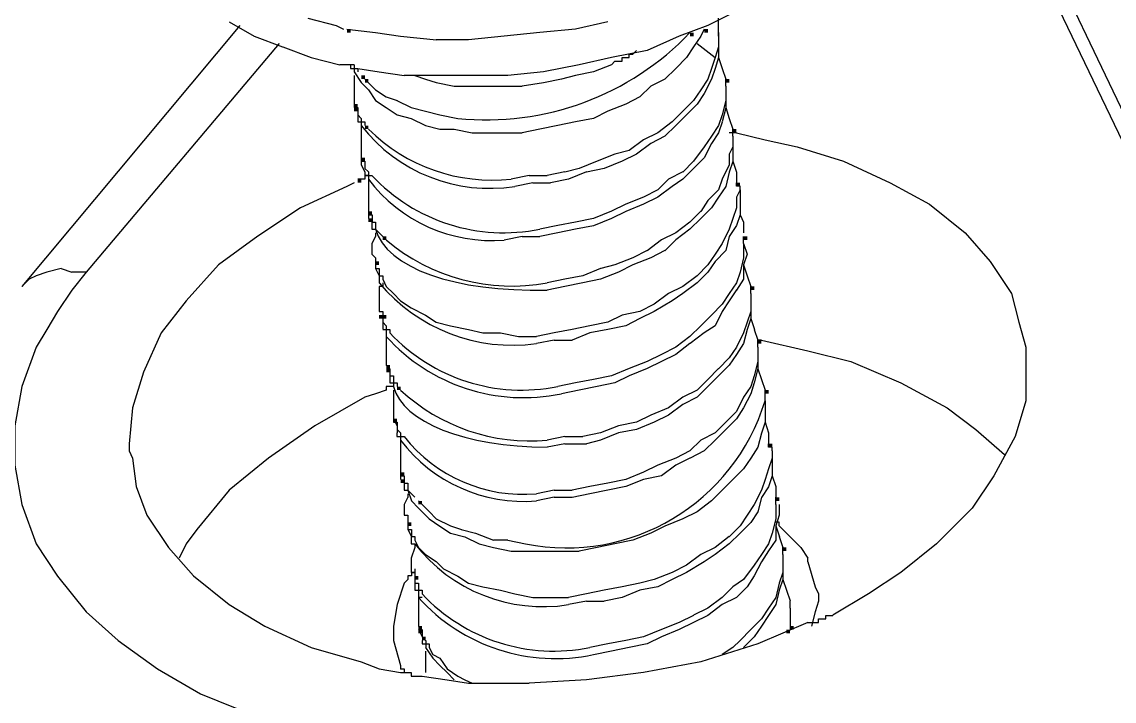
# Model space of a CAD drawing. Header units: millimetres. Extents: x 4 to 529, y -167 to 297.
# Drawn here: x 93.22 to 101.85, y -130.27 to -124.91 of the extents above; entities that cross this region are included whole.
import ezdxf

# ---------------------------------------------------------------- set-up
doc = ezdxf.new("R2010")
doc.units = ezdxf.units.MM
doc.layers.add('PDF_图层 1', color=7, linetype='Continuous', true_color=0x231f20)

msp = doc.modelspace()

# ---------------------------------------------------------------- linework, layer by layer
at = {"layer": 'PDF_图层 1', "color": 7, "lineweight": -3, "true_color": 0xffffff}
for points in [[(98.7254, -118.9548), (105.8947, -133.9145)], [(99.2615, -120.3381), (105.4147, -133.1243)], [(100.0522, -123.1321), (100.0522, -123.1886), (100.0522, -123.245), (100.0522, -123.4426), (99.9957, -123.6124), (99.9392, -123.7813), (99.8546, -123.9507), (99.7417, -124.1205), (99.6005, -124.2612), (99.4589, -124.4305), (99.2901, -124.5721), (99.0925, -124.6845), (98.8662, -124.8261), (98.6409, -124.9386), (98.4151, -125.0237), (98.1606, -125.1362), (97.8788, -125.1926)], [(94.9431, -124.9385), (93.2213, -126.999)], [(94.8586, -124.9105), (95.0561, -125.0234)], [(95.4792, -124.882), (95.705, -124.9385)], [(95.7052, -124.9385), (95.7617, -124.9672)], [(97.8502, -124.9105), (97.5962, -124.9669), (97.3139, -124.9952), (97.0321, -125.0234), (96.7494, -125.0516), (96.4954, -125.0516)], [(98.7254, -125.0235), (98.7254, -124.9948), (98.7254, -124.9384), (98.7254, -124.8819)], [(95.0561, -125.0235), (95.2814, -125.1082)], [(95.7898, -124.967), (96.0156, -124.9952)], [(96.0158, -124.995), (96.2134, -125.0237)], [(96.2134, -125.0235), (96.4956, -125.0518)], [(98.5843, -125.0235), (98.5279, -125.1082)], [(98.6124, -124.967), (98.5841, -125.0234)], [(98.7254, -125.0235), (98.7254, -125.1082), (98.6971, -125.1924)], [(98.7254, -124.995), (98.7254, -125.0802)], [(95.2537, -125.08), (93.7295, -126.8865)], [(95.2817, -125.108), (95.5075, -125.1927)], [(98.5278, -125.108), (98.4714, -125.1927)], [(98.5559, -125.08), (98.6975, -125.1925)], [(98.7254, -125.08), (98.7254, -125.1925)], [(95.5077, -125.1926), (95.733, -125.249)], [(97.8787, -125.1926), (97.6246, -125.249), (97.3419, -125.3055), (97.0601, -125.3337), (96.8061, -125.3337), (96.5238, -125.3337), (96.2416, -125.3337)], [(97.8787, -125.2491), (97.9069, -125.2208), (97.9634, -125.2208), (97.9634, -125.1926), (98.0198, -125.1926), (98.0198, -125.1644), (98.0476, -125.1644), (98.0763, -125.1362)], [(98.4713, -125.1926), (98.3866, -125.2777)], [(98.6974, -125.1926), (98.6687, -125.2777)], [(98.7254, -125.1926), (98.6971, -125.2777)], [(98.7254, -125.1926), (98.7254, -125.1926)], [(98.7254, -125.1926), (98.7536, -125.2777)], [(95.8463, -125.2491), (95.7898, -125.2491), (95.7334, -125.2491)], [(95.8183, -125.2491), (95.8183, -125.2778), (95.8465, -125.2778), (95.8465, -125.3055)], [(95.8463, -125.2491), (95.8463, -125.2778), (95.875, -125.2778)], [(95.8748, -125.2776), (95.8748, -125.3058)], [(95.8748, -125.2776), (96.0437, -125.3058)], [(97.8787, -125.2495), (97.7375, -125.306)], [(98.3868, -125.2776), (98.3016, -125.3622)], [(98.6689, -125.2776), (98.6406, -125.3622)], [(98.6974, -125.2776), (98.6687, -125.3622)], [(98.7534, -125.2776), (98.7821, -125.3622)], [(95.8463, -125.3056), (95.9027, -125.3903), (95.9592, -125.4467), (96.0156, -125.5314), (96.1003, -125.5879), (96.185, -125.6443), (96.2979, -125.6725), (96.4108, -125.729), (96.5237, -125.7572), (96.6366, -125.7572), (96.7777, -125.7859), (96.9189, -125.7859), (97.0322, -125.7859), (97.1729, -125.7859)], [(95.8463, -125.3336), (95.8463, -125.3623)], [(95.8463, -125.3621), (95.8463, -125.4186), (95.8463, -125.5032)], [(95.9308, -125.3621), (96.016, -125.4468)], [(96.0438, -125.3056), (96.2414, -125.3338)], [(96.3264, -125.3345), (96.411, -125.3628), (96.4952, -125.3905), (96.6364, -125.4192), (96.7493, -125.4192), (96.8904, -125.4192), (97.032, -125.4192), (97.1731, -125.4192)], [(97.4836, -125.3626), (97.342, -125.3908)], [(97.5961, -125.3345), (97.4837, -125.3628)], [(97.7376, -125.306), (97.596, -125.3347)], [(98.3018, -125.3621), (98.1893, -125.4186)], [(98.6409, -125.3621), (98.5844, -125.4468)], [(98.6689, -125.3621), (98.6124, -125.475)], [(98.7819, -125.4186), (98.7819, -125.3621)], [(96.0158, -125.4466), (96.1005, -125.5031)], [(97.3421, -125.3906), (97.1732, -125.4193)], [(98.1893, -125.4186), (98.1041, -125.5033)], [(98.5843, -125.4466), (98.5279, -125.5318)], [(98.7819, -125.4186), (98.7819, -125.475)], [(98.7819, -125.4191), (98.7819, -125.5037)], [(95.8463, -125.5031), (95.8463, -125.5596)], [(96.1004, -125.5031), (96.185, -125.5318)], [(96.1848, -125.5316), (96.2978, -125.5876)], [(98.1042, -125.5031), (97.9918, -125.5596)], [(98.5278, -125.5316), (98.4431, -125.6163)], [(98.6124, -125.4751), (98.5559, -125.5598)], [(98.7819, -125.5316), (98.7532, -125.644)], [(98.7819, -125.4751), (98.7819, -125.5315)], [(98.7819, -125.5036), (98.7819, -125.5883)], [(95.8463, -125.5596), (95.8463, -125.5879), (95.875, -125.5879), (95.875, -125.6443), (95.9027, -125.6725)], [(95.8748, -125.6161), (95.8748, -125.6726)], [(96.2979, -125.5877), (96.4108, -125.6164)], [(96.4109, -125.6161), (96.5238, -125.6444)], [(97.8502, -125.6161), (97.7378, -125.6726)], [(97.9917, -125.5596), (97.8501, -125.6161)], [(98.4433, -125.6161), (98.3581, -125.7008)], [(98.5559, -125.5596), (98.4712, -125.6443)], [(98.7819, -125.5881), (98.7532, -125.701)], [(98.7819, -125.5877), (98.8101, -125.6728)], [(95.8748, -125.6726), (95.8748, -125.7009), (95.903, -125.7009), (95.903, -125.7291)], [(95.9028, -125.6726), (95.9028, -125.7009), (95.931, -125.7009), (95.931, -125.7291)], [(96.5239, -125.6442), (96.6651, -125.6729)], [(97.5961, -125.7007), (97.455, -125.7294)], [(97.7376, -125.6726), (97.596, -125.7009)], [(98.3583, -125.7007), (98.2454, -125.7858)], [(98.4713, -125.6442), (98.3866, -125.7293)], [(98.7534, -125.6442), (98.7252, -125.7293)], [(98.7534, -125.7011), (98.7252, -125.7863)], [(98.8099, -125.6726), (98.8386, -125.7573)], [(95.9028, -125.7292), (95.9028, -125.7574)], [(95.9028, -125.7572), (95.9028, -125.8418), (95.9028, -125.9265)], [(97.3141, -125.7572), (97.1729, -125.7859)], [(97.4551, -125.7292), (97.314, -125.7574)], [(98.2453, -125.7857), (98.1328, -125.8417)], [(98.3868, -125.7292), (98.3016, -125.8139)], [(98.7254, -125.7292), (98.6689, -125.8139)], [(98.7254, -125.7861), (98.6689, -125.8708)], [(98.8384, -125.7857), (98.8097, -125.7857)], [(98.8664, -125.7857), (98.8382, -125.7857)], [(98.8384, -125.8137), (98.8384, -125.7572)], [(98.8664, -125.7857), (99.0922, -125.8417)], [(98.1328, -125.8417), (98.0199, -125.9268)], [(98.1893, -125.8702), (98.0763, -125.9549)], [(98.3018, -125.8137), (98.1893, -125.8701)], [(98.6689, -125.8137), (98.6124, -125.8983)], [(98.6689, -125.8706), (98.6124, -125.9835)], [(98.8384, -125.8137), (98.8384, -125.8983)], [(98.8384, -125.8141), (98.8384, -125.927)], [(99.0924, -125.8417), (99.3465, -125.8982)], [(95.9028, -125.9267), (95.9028, -125.9832)], [(97.9067, -125.9547), (97.7656, -126.0111)], [(98.0197, -125.9267), (97.9068, -125.9549)], [(98.0763, -125.9547), (97.9634, -126.0111)], [(98.6124, -125.8982), (98.5277, -126.0111)], [(98.8384, -125.8982), (98.8097, -125.9547)], [(98.8099, -125.9547), (98.8099, -126.0394)], [(98.8384, -125.9271), (98.8384, -126.0118)], [(99.3465, -125.8982), (99.713, -126.0111)], [(95.9028, -125.9832), (95.9028, -126.0114), (95.931, -126.0114), (95.931, -126.0679), (95.9592, -126.0956)], [(95.9028, -125.9832), (95.9028, -126.0392), (95.931, -126.0956)], [(97.7657, -126.0112), (97.6245, -126.0677)], [(97.9632, -126.0112), (97.8221, -126.0677)], [(98.5278, -126.0112), (98.4431, -126.0959)], [(98.6124, -125.9837), (98.5277, -126.0684)], [(98.8099, -126.0392), (98.7534, -126.1521)], [(98.8384, -126.0117), (98.8097, -126.0963)], [(98.8384, -126.0112), (98.8666, -126.0959)], [(99.7131, -126.0112), (100.08, -126.1806)], [(95.9593, -126.1242), (95.9306, -126.1242), (95.9306, -126.1525), (95.8746, -126.1525)], [(95.9308, -126.0957), (95.9308, -126.1244), (95.9595, -126.1244), (95.9595, -126.1522)], [(95.9593, -126.0957), (95.9593, -126.1244), (95.9875, -126.1244)], [(95.9593, -126.1523), (95.9593, -126.181)], [(97.2296, -126.1242), (97.088, -126.1525)], [(97.2296, -126.1242), (97.3707, -126.1242)], [(97.5116, -126.0957), (97.3705, -126.1244)], [(97.5396, -126.1523), (97.3985, -126.181)], [(97.6246, -126.0677), (97.5117, -126.096)], [(97.6811, -126.0957), (97.5395, -126.1522)], [(97.8222, -126.0677), (97.681, -126.096)], [(98.3303, -126.1523), (98.2451, -126.2374)], [(98.4433, -126.0957), (98.3304, -126.1522)], [(98.4433, -126.1527), (98.3581, -126.2092)], [(98.5278, -126.0682), (98.4431, -126.1529)], [(98.7534, -126.1523), (98.7252, -126.2374)], [(98.8099, -126.0962), (98.7817, -126.2091)], [(98.8664, -126.0957), (98.8664, -126.1809)], [(95.8463, -126.1807), (95.7898, -126.209), (95.4229, -126.3783), (95.0842, -126.6037), (94.7737, -126.8299), (94.5197, -127.1117), (94.3221, -127.3662), (94.181, -127.6767), (94.0963, -127.9585), (94.0681, -128.2412), (94.0681, -128.2977), (94.0963, -128.3541)], [(95.9593, -126.1807), (95.9593, -126.2654), (95.9593, -126.3219)], [(97.2576, -126.1807), (97.1164, -126.209)], [(97.2576, -126.1807), (97.3987, -126.1807)], [(98.2453, -126.2372), (98.1328, -126.2932)], [(98.3583, -126.2092), (98.2454, -126.2939)], [(98.7254, -126.2372), (98.6407, -126.3219)], [(98.7819, -126.2092), (98.7254, -126.2939)], [(98.8949, -126.2372), (98.8949, -126.2085), (98.8662, -126.2085), (98.8662, -126.1808)], [(98.8949, -126.2372), (98.8662, -126.2932)], [(98.8949, -126.2372), (98.8949, -126.3219)], [(100.0801, -126.1807), (100.3906, -126.3496)], [(95.9593, -126.3218), (95.9593, -126.3782)], [(98.1328, -126.2933), (97.9916, -126.3498)], [(98.2453, -126.2937), (98.1328, -126.3502)], [(98.6409, -126.3218), (98.5844, -126.4065)], [(98.7254, -126.2937), (98.6689, -126.3789)], [(98.8664, -126.2933), (98.8664, -126.3785)], [(98.8949, -126.3218), (98.8949, -126.4347)], [(95.9593, -126.3783), (95.9593, -126.4347), (95.9875, -126.4347), (95.9875, -126.4912)], [(95.9593, -126.4063), (95.9593, -126.4628)], [(97.8787, -126.4063), (97.7375, -126.4628)], [(97.9917, -126.3498), (97.8788, -126.4063)], [(97.9917, -126.4068), (97.8788, -126.4632)], [(98.1328, -126.3503), (97.9916, -126.4067)], [(98.5843, -126.4063), (98.4992, -126.4915)], [(98.6689, -126.3787), (98.5842, -126.4634)], [(98.8664, -126.3783), (98.8382, -126.4629)], [(100.3907, -126.3498), (100.673, -126.5756)], [(95.9873, -126.4913), (96.016, -126.4913), (96.016, -126.5473)], [(95.9873, -126.4913), (95.9873, -126.5473), (96.016, -126.5473)], [(97.5961, -126.4913), (97.455, -126.5195)], [(97.7376, -126.4628), (97.596, -126.4915)], [(97.8787, -126.4633), (97.7375, -126.5197)], [(98.4994, -126.4913), (98.3869, -126.576)], [(98.5843, -126.4633), (98.4992, -126.548)], [(98.8384, -126.4628), (98.8097, -126.5475)], [(98.8949, -126.4348), (98.8662, -126.5195)], [(98.8949, -126.4348), (98.9231, -126.4913)], [(98.9229, -126.4913), (98.9229, -126.576)], [(96.0158, -126.5473), (96.0723, -126.6038)], [(96.0158, -126.5759), (96.0158, -126.6041)], [(97.4551, -126.5193), (97.314, -126.5475)], [(97.4551, -126.5763), (97.314, -126.6045)], [(97.5961, -126.5478), (97.455, -126.5765)], [(97.7376, -126.5198), (97.596, -126.548)], [(98.3868, -126.5759), (98.2739, -126.6323)], [(98.4994, -126.5473), (98.3869, -126.6325)], [(98.8099, -126.5473), (98.7534, -126.6602)], [(98.8664, -126.5193), (98.8099, -126.604)], [(100.6728, -126.5759), (100.8704, -126.8012)], [(96.0158, -126.6038), (95.9871, -126.6603)], [(95.9873, -126.6603), (95.9873, -126.745)], [(97.173, -126.6043), (97.0319, -126.633)], [(97.173, -126.6043), (97.3142, -126.6043)], [(98.2738, -126.6324), (98.1609, -126.717)], [(98.3868, -126.6324), (98.3016, -126.717)], [(98.7534, -126.6603), (98.6974, -126.745)], [(98.8099, -126.6038), (98.7817, -126.7167)], [(98.9229, -126.6603), (98.9229, -126.6039)], [(98.9229, -126.6603), (98.9512, -126.745)], [(98.9229, -126.6603), (98.9229, -126.7168)], [(95.9873, -126.7449), (96.016, -126.7736), (96.016, -126.8013)], [(98.1607, -126.7169), (98.0478, -126.7733)], [(98.3018, -126.7169), (98.1893, -126.7733)], [(98.6974, -126.7449), (98.6409, -126.83)], [(98.7819, -126.7169), (98.6972, -126.8016)], [(98.9509, -126.7449), (98.9227, -126.83)], [(98.9229, -126.7169), (98.9229, -126.7733)], [(96.0158, -126.8014), (96.0158, -126.8578), (96.044, -126.8578), (96.044, -126.9143)], [(96.0158, -126.8014), (96.0158, -126.8578), (96.044, -126.9143)], [(97.9067, -126.8299), (97.7938, -126.8581)], [(98.0477, -126.7734), (97.9066, -126.8298)], [(98.0477, -126.8299), (97.9353, -126.8863)], [(98.1893, -126.7734), (98.0477, -126.8298)], [(98.6409, -126.8299), (98.5557, -126.9146)], [(98.6974, -126.8014), (98.6409, -126.8865)], [(98.9229, -126.7734), (98.8947, -126.8863)], [(98.9229, -126.8299), (98.9229, -126.9428)], [(98.9229, -126.8299), (98.9512, -126.9146)], [(100.8703, -126.8014), (101.0397, -127.0554)], [(93.7293, -126.8864), (93.6164, -127.0275), (93.504, -127.1969), (93.4189, -127.338), (93.3342, -127.4791), (93.2213, -127.7896), (93.1648, -128.1001), (93.1648, -128.4101), (93.2213, -128.7206), (93.3342, -129.0315), (93.504, -129.2856), (93.7293, -129.5674), (93.9834, -129.7936), (94.2939, -130.0194), (94.6326, -130.217), (95.056, -130.3859), (95.4511, -130.4993)], [(93.5318, -126.8579), (93.4189, -126.8866), (93.3342, -126.9144), (93.2778, -126.9431), (93.2213, -126.9991)], [(93.5318, -126.8579), (93.6165, -126.8866)], [(93.7293, -126.8864), (93.6164, -126.8864)], [(96.0438, -126.9144), (96.0725, -126.9144), (96.0725, -126.9431)], [(96.0438, -126.9144), (96.0438, -126.9709)], [(97.6527, -126.9144), (97.5116, -126.9431)], [(97.7937, -126.8579), (97.6526, -126.9144)], [(97.9352, -126.8864), (97.7936, -126.9428)], [(98.5559, -126.9144), (98.4434, -126.9991)], [(98.6409, -126.8864), (98.5557, -126.9711)], [(98.8949, -126.8864), (98.8662, -126.9711)], [(98.9509, -126.9144), (98.9796, -126.9991)], [(96.0723, -126.9709), (96.0723, -126.9991), (96.0436, -126.9991)], [(96.0438, -126.999), (96.0438, -127.0841), (96.0438, -127.1683)], [(96.0723, -126.9429), (96.1005, -126.9989), (96.157, -127.0553), (96.2134, -127.1118), (96.2977, -127.1682), (96.411, -127.2251), (96.4952, -127.2816), (96.6086, -127.3093), (96.7493, -127.338), (96.8626, -127.3658), (97.0033, -127.3658), (97.1444, -127.3945), (97.286, -127.3945)], [(97.5116, -126.9429), (97.3705, -126.9711)], [(97.5116, -126.999), (97.3705, -127.0277)], [(97.6527, -126.9709), (97.5116, -126.9991)], [(97.7937, -126.9429), (97.6526, -126.9711)], [(98.4433, -126.999), (98.3304, -127.0554)], [(98.5559, -126.9709), (98.4434, -127.0556)], [(98.8664, -126.9709), (98.8099, -127.0556)], [(98.9229, -126.9429), (98.8665, -127.0276)], [(98.9794, -127.0555), (98.9794, -126.999)], [(98.3303, -127.0555), (98.2174, -127.1406)], [(98.4433, -127.0555), (98.3581, -127.1119)], [(98.8099, -127.0555), (98.7534, -127.1406)], [(98.8664, -127.0274), (98.8099, -127.1121)], [(98.9794, -127.0555), (98.9794, -127.1684)], [(98.9794, -127.0555), (98.9794, -127.1406)], [(101.0399, -127.0555), (101.0963, -127.2813)], [(96.0438, -127.1685), (96.0438, -127.1971), (96.0725, -127.1971), (96.0725, -127.2249)], [(98.2173, -127.1405), (98.1044, -127.1969)], [(98.3583, -127.112), (98.2172, -127.1971)], [(98.7534, -127.1405), (98.6687, -127.2251)], [(98.8099, -127.112), (98.7534, -127.1971)], [(98.9794, -127.1405), (98.9794, -127.1969)], [(98.9794, -127.1685), (98.9794, -127.2531)], [(96.0723, -127.225), (96.0723, -127.2814), (96.1005, -127.3096)], [(96.0723, -127.225), (96.0723, -127.2814), (96.0723, -127.3379)], [(97.9632, -127.225), (97.8503, -127.2814)], [(98.1042, -127.197), (97.9631, -127.2252)], [(98.1042, -127.253), (97.9918, -127.3094)], [(98.2173, -127.197), (98.1044, -127.2529)], [(98.6689, -127.225), (98.5842, -127.3096)], [(98.7534, -127.197), (98.6974, -127.3094)], [(98.9794, -127.197), (98.9507, -127.2816)], [(98.9794, -127.253), (98.9507, -127.3381)], [(98.9794, -127.253), (99.0077, -127.3381)], [(96.0723, -127.338), (96.1005, -127.338), (96.1005, -127.3944)], [(96.1004, -127.3095), (96.1004, -127.3382), (96.1286, -127.3382), (96.1286, -127.3659)], [(97.5681, -127.338), (97.427, -127.3662)], [(97.7092, -127.3095), (97.5681, -127.3382)], [(97.8502, -127.2815), (97.7091, -127.3097)], [(97.8502, -127.338), (97.7091, -127.3662)], [(97.9917, -127.3095), (97.8501, -127.3382)], [(98.5843, -127.3095), (98.4992, -127.3946)], [(98.6974, -127.3095), (98.6122, -127.3659)], [(98.9509, -127.2815), (98.9227, -127.3662)], [(98.9509, -127.338), (98.9227, -127.4504)], [(99.0074, -127.338), (99.0361, -127.4227)], [(101.0964, -127.2815), (101.1528, -127.4791)], [(96.1004, -127.3945), (96.1004, -127.4227)], [(96.1004, -127.4225), (96.1004, -127.479), (96.1004, -127.5637)], [(97.4271, -127.366), (97.286, -127.3947)], [(97.4271, -127.4225), (97.286, -127.4508)], [(97.4271, -127.4225), (97.5682, -127.4225)], [(97.7092, -127.366), (97.5681, -127.4224)], [(98.4994, -127.3945), (98.3869, -127.4792)], [(98.6124, -127.366), (98.4995, -127.4507)], [(98.9229, -127.366), (98.8665, -127.4789)], [(99.064, -127.4225), (99.0357, -127.4225)], [(99.0359, -127.4225), (99.0359, -127.4225)], [(99.0359, -127.479), (99.0359, -127.4226)], [(99.064, -127.4225), (99.4309, -127.5072)], [(98.3868, -127.479), (98.2739, -127.5355)], [(98.4994, -127.4505), (98.3869, -127.5357)], [(98.8664, -127.479), (98.8099, -127.5637)], [(98.9229, -127.4505), (98.8665, -127.5357)], [(99.0359, -127.479), (99.0359, -127.5637)], [(99.0359, -127.479), (99.0359, -127.5355)], [(99.431, -127.507), (99.7697, -127.5922)], [(101.1529, -127.479), (101.1529, -127.5637)], [(96.1004, -127.5636), (96.1004, -127.62)], [(96.1004, -127.6201), (96.1286, -127.6488), (96.1286, -127.7047), (96.1568, -127.7047), (96.1568, -127.733)], [(98.1607, -127.592), (98.0196, -127.6485)], [(98.2738, -127.5355), (98.1609, -127.592)], [(98.2738, -127.592), (98.1609, -127.6485)], [(98.3868, -127.5355), (98.2739, -127.592)], [(98.8099, -127.5636), (98.7252, -127.6487)], [(98.8099, -127.6201), (98.7252, -127.7047)], [(98.8664, -127.5355), (98.8099, -127.6202)], [(99.0359, -127.592), (99.0072, -127.7045)], [(99.0359, -127.5355), (99.0359, -127.592)], [(99.0359, -127.5636), (99.0359, -127.6487)], [(99.7696, -127.592), (100.1648, -127.7609)], [(101.1529, -127.5636), (101.1529, -127.62)], [(101.1529, -127.6201), (101.1529, -127.9028)], [(96.1283, -127.6766), (96.1283, -127.733)], [(97.8787, -127.7046), (97.7375, -127.7333)], [(98.0197, -127.6485), (97.8786, -127.7045)], [(98.0197, -127.7046), (97.9068, -127.7611)], [(98.1607, -127.6485), (98.0196, -127.7045)], [(98.7254, -127.6485), (98.6407, -127.7332)], [(98.7254, -127.7046), (98.6407, -127.7897)], [(99.0074, -127.7046), (98.9792, -127.7897)], [(99.0359, -127.6485), (99.0072, -127.761)], [(99.0359, -127.649), (99.0642, -127.7337), (99.0924, -127.8179)], [(96.1569, -127.7611), (96.1569, -127.7898), (96.1004, -127.7898), (96.1004, -127.8176)], [(96.1283, -127.7331), (96.1283, -127.7613), (96.157, -127.7613), (96.157, -127.7895)], [(96.1569, -127.7331), (96.1569, -127.7613), (96.1851, -127.7613), (96.1851, -127.7895)], [(97.5961, -127.7611), (97.455, -127.7898)], [(97.7376, -127.7331), (97.596, -127.7613)], [(97.7657, -127.7896), (97.6245, -127.8178)], [(97.9067, -127.7611), (97.7656, -127.7898)], [(98.6409, -127.7331), (98.5557, -127.8177)], [(98.6409, -127.7896), (98.5557, -127.8742)], [(98.9794, -127.7896), (98.923, -127.8742)], [(99.0074, -127.7611), (98.9792, -127.8462)], [(100.1647, -127.7611), (100.5316, -127.9587)], [(96.1004, -127.8176), (96.0157, -127.8463), (95.931, -127.874), (95.5358, -128.1003), (95.1694, -128.3539), (94.8584, -128.6084), (94.6044, -128.9184), (94.5197, -129.0313), (94.4637, -129.1442)], [(96.1569, -127.8176), (96.1569, -127.8176)], [(96.1569, -127.8176), (96.1569, -127.9027), (96.1569, -127.987)], [(97.6246, -127.8176), (97.4835, -127.8463)], [(98.4433, -127.8741), (98.3304, -127.9588)], [(98.5559, -127.8176), (98.4434, -127.874)], [(98.5559, -127.8741), (98.4434, -127.9305)], [(98.9229, -127.8741), (98.8665, -127.987)], [(98.9794, -127.8461), (98.923, -127.9585)], [(99.0924, -127.9026), (99.0924, -127.8175)], [(98.3303, -127.9586), (98.1892, -128.0151)], [(98.4433, -127.9306), (98.3304, -128.0153)], [(98.9229, -127.9586), (98.8665, -128.0438)], [(99.0924, -127.903), (99.0924, -127.9877)], [(100.5318, -127.9586), (100.7576, -128.128)], [(101.1529, -127.9026), (101.0677, -128.1849)], [(96.1569, -127.9871), (96.1569, -128.0436)], [(96.1569, -128.0436), (96.1569, -128.0719), (96.1851, -128.0719), (96.1851, -128.1283), (96.2133, -128.1561)], [(96.1569, -128.0436), (96.1851, -128.1001), (96.1851, -128.1561)], [(98.1893, -128.0151), (98.0763, -128.0716)], [(98.3303, -128.0151), (98.2174, -128.0716)], [(98.8664, -127.9871), (98.7817, -128.0718)], [(98.8664, -128.0436), (98.7817, -128.1283)], [(99.0924, -127.9876), (99.0924, -128.0722)], [(97.9352, -128.1001), (97.7936, -128.1561)], [(98.0763, -128.0716), (97.9351, -128.1003)], [(98.0763, -128.1282), (97.9351, -128.1564)], [(98.2173, -128.0716), (98.0762, -128.1281)], [(98.7819, -128.0716), (98.6972, -128.1563)], [(98.7819, -128.1282), (98.6972, -128.2129)], [(99.0924, -128.0721), (99.0637, -128.1572)], [(99.0924, -128.0716), (99.1207, -128.1563)], [(100.7578, -128.1282), (100.9831, -128.3258)], [(96.1848, -128.1562), (96.1848, -128.1849), (96.2135, -128.1849), (96.2135, -128.2126)], [(96.2134, -128.1562), (96.2134, -128.1849), (96.2416, -128.1849)], [(96.2134, -128.2127), (96.2134, -128.2414)], [(97.5116, -128.1847), (97.3705, -128.2129)], [(97.5116, -128.1847), (97.6528, -128.1847)], [(97.7937, -128.1562), (97.6526, -128.1849)], [(97.7937, -128.2127), (97.6813, -128.2414)], [(97.9352, -128.1562), (97.7936, -128.2126)], [(98.5843, -128.2127), (98.4992, -128.2978)], [(98.6974, -128.1562), (98.5845, -128.2126)], [(98.6974, -128.2127), (98.6122, -128.2978)], [(99.064, -128.1571), (99.0357, -128.2695)], [(99.1205, -128.1562), (99.1205, -128.2413)], [(101.0679, -128.1847), (100.899, -128.4952)], [(96.2134, -128.2412), (96.2134, -128.3258), (96.2134, -128.4101)], [(97.5116, -128.2412), (97.3705, -128.2694)], [(97.5116, -128.2412), (97.681, -128.2412)], [(98.4994, -128.2977), (98.3869, -128.3541)], [(98.6124, -128.2977), (98.4995, -128.3541)], [(99.0359, -128.2696), (98.9795, -128.3548)], [(99.1489, -128.2977), (99.1489, -128.269), (99.1202, -128.269), (99.1202, -128.2412)], [(99.1489, -128.2977), (99.1489, -128.3541)], [(99.1489, -128.2981), (99.1489, -128.3828)], [(94.0964, -128.3542), (94.1247, -128.5795), (94.2093, -128.8058), (94.3787, -129.0598), (94.5763, -129.2851), (94.8585, -129.5114), (95.1408, -129.6803), (95.5077, -129.8501), (95.9029, -129.963), (96.044, -130.0195), (96.2134, -130.0477)], [(98.3868, -128.3542), (98.2452, -128.4102)], [(98.4994, -128.3542), (98.3869, -128.4102)], [(98.9794, -128.3546), (98.923, -128.4393)], [(99.1489, -128.3542), (99.1202, -128.4388)], [(99.1489, -128.3827), (99.1489, -128.4956)], [(96.2134, -128.4102), (96.2134, -128.4667)], [(96.2134, -128.4667), (96.2134, -128.4954), (96.2416, -128.4954), (96.2416, -128.5519)], [(96.2134, -128.4667), (96.2134, -128.5232)], [(98.1328, -128.4667), (97.9916, -128.5232)], [(98.2453, -128.4102), (98.1328, -128.4667)], [(98.3868, -128.4102), (98.2739, -128.4954)], [(98.9229, -128.4392), (98.8383, -128.5239)], [(99.1205, -128.4387), (99.0922, -128.5234)], [(96.2414, -128.5517), (96.2701, -128.5517), (96.2701, -128.6082)], [(96.2414, -128.5517), (96.2414, -128.6082), (96.2701, -128.6082)], [(97.8502, -128.5517), (97.7091, -128.58)], [(97.9917, -128.5232), (97.8501, -128.5519)], [(98.1328, -128.5232), (97.9916, -128.5797)], [(98.2738, -128.4952), (98.1327, -128.5234)], [(98.8384, -128.5237), (98.7532, -128.6089)], [(99.0924, -128.5232), (99.0637, -128.6084)], [(99.1489, -128.4957), (99.1202, -128.5804)], [(99.1489, -128.4952), (99.1772, -128.5799)], [(100.8988, -128.4952), (100.7295, -128.7492)], [(96.2699, -128.6082), (96.3263, -128.6642)], [(96.2699, -128.6087), (96.2981, -128.6933), (96.3545, -128.7498), (96.4387, -128.834), (96.5239, -128.8909), (96.6086, -128.9474), (96.7215, -128.9751), (96.8339, -129.0316), (96.9468, -129.0603), (97.0879, -129.0885), (97.2008, -129.0885), (97.342, -129.0885), (97.4836, -129.0885), (97.6247, -129.0885)], [(96.2699, -128.6362), (96.2699, -128.6645)], [(97.4271, -128.6082), (97.286, -128.6365)], [(97.4271, -128.6082), (97.5682, -128.6082)], [(97.7092, -128.5797), (97.5681, -128.6084)], [(97.7092, -128.6362), (97.5681, -128.6645)], [(97.8502, -128.6082), (97.7091, -128.6365)], [(97.9917, -128.5797), (97.8501, -128.6084)], [(98.7534, -128.6087), (98.6687, -128.6933)], [(99.064, -128.6082), (99.0075, -128.7207)], [(99.1205, -128.5802), (99.064, -128.6649)], [(99.177, -128.5797), (99.177, -128.6644)], [(96.2699, -128.6643), (96.2412, -128.7207), (96.2412, -128.8059)], [(96.3544, -128.6928), (96.4391, -128.7775)], [(97.4271, -128.6643), (97.286, -128.693)], [(97.4271, -128.6643), (97.5682, -128.6643)], [(98.6689, -128.6932), (98.556, -128.7779)], [(99.0074, -128.7208), (98.951, -128.8059)], [(99.064, -128.6647), (99.0357, -128.7776)], [(99.177, -128.7208), (99.177, -128.6643)], [(99.177, -128.7208), (99.177, -128.7772)], [(99.205, -128.7208), (99.205, -128.8059)], [(96.2414, -128.8058), (96.2701, -128.8058), (96.2701, -128.8618)], [(96.4389, -128.7773), (96.4954, -128.8337)], [(98.5559, -128.7777), (98.4434, -128.8342)], [(98.9509, -128.8058), (98.8949, -128.8905)], [(99.0359, -128.7777), (98.9795, -128.8629)], [(99.205, -128.8058), (99.1768, -128.8905)], [(99.177, -128.7773), (99.177, -128.8337)], [(100.7293, -128.7493), (100.447, -129.0315)], [(96.2699, -128.8618), (96.2699, -128.9183), (96.2981, -128.9183), (96.2981, -128.9747)], [(96.2699, -128.8618), (96.2699, -128.9183), (96.2981, -128.9747)], [(96.4954, -128.8338), (96.6083, -128.8903)], [(96.6084, -128.8903), (96.6931, -128.9185)], [(98.3018, -128.8908), (98.1893, -128.9472)], [(98.4433, -128.8342), (98.3017, -128.8907)], [(98.8949, -128.8903), (98.8097, -128.975)], [(98.9794, -128.8628), (98.8948, -128.9474)], [(99.177, -128.8338), (99.1487, -128.9467)], [(99.205, -128.8903), (99.205, -128.8616), (99.1768, -128.8616)], [(99.177, -128.8903), (99.177, -129.0032)], [(99.177, -128.8903), (99.2052, -128.975)], [(99.205, -128.8903), (99.2615, -128.9468)], [(96.2979, -128.9749), (96.3266, -128.9749), (96.3266, -129.0035)], [(96.2979, -128.9749), (96.2979, -129.0313), (96.3266, -129.0313)], [(96.693, -128.9183), (96.8059, -128.947)], [(96.806, -128.9468), (96.9471, -129.0033)], [(98.1893, -128.9473), (98.0477, -129.0037)], [(98.8099, -128.9749), (98.6975, -129.06)], [(98.8949, -128.9473), (98.8097, -129.032)], [(99.1489, -128.9468), (99.1202, -129.0315)], [(99.205, -128.9749), (99.2337, -129.06)], [(99.2615, -128.9468), (99.318, -129.0033)], [(96.3264, -129.0598), (96.2977, -129.1445), (96.2977, -129.2287)], [(96.3264, -129.0033), (96.3546, -129.0598), (96.411, -129.1157), (96.4952, -129.1722), (96.5517, -129.2287), (96.6651, -129.2856), (96.7493, -129.342), (96.8626, -129.3698), (97.0033, -129.3985), (97.1167, -129.4262), (97.2573, -129.4549), (97.3985, -129.4549), (97.5396, -129.4549)], [(96.3264, -129.0314), (96.3264, -129.06)], [(97.06, -129.0033), (96.9471, -129.0033)], [(97.06, -129.0033), (97.2012, -129.0315)], [(97.7657, -129.0603), (97.6245, -129.0885)], [(97.9067, -129.0318), (97.7656, -129.0605)], [(98.0477, -129.0038), (97.9066, -129.032)], [(98.6974, -129.0598), (98.5845, -129.1158)], [(98.8099, -129.0318), (98.6975, -129.1165)], [(99.1205, -129.0314), (99.064, -129.116)], [(99.177, -129.0033), (99.1205, -129.088)], [(99.2335, -129.1159), (99.2335, -129.0594)], [(99.318, -129.0033), (99.3745, -129.0598)], [(99.3745, -129.0598), (99.431, -129.1445)], [(100.4472, -129.0314), (100.1645, -129.2572)], [(98.6124, -129.1729), (98.4712, -129.258)], [(98.5843, -129.1159), (98.4714, -129.201)], [(98.6974, -129.1163), (98.6122, -129.1728)], [(99.064, -129.1159), (99.0075, -129.201)], [(99.064, -129.1724), (99.0075, -129.2853)], [(99.1205, -129.0879), (99.064, -129.1725)], [(99.2335, -129.1159), (99.2335, -129.2288)], [(99.2335, -129.1159), (99.2335, -129.201)], [(99.431, -129.1724), (99.431, -129.1442)], [(99.431, -129.1724), (99.4874, -129.37)], [(96.3268, -129.2289), (96.3268, -129.2576), (96.2981, -129.2576), (96.2981, -129.2853), (96.2704, -129.2853), (96.2704, -129.314), (96.2417, -129.3418)], [(96.2979, -129.2289), (96.2979, -129.2576), (96.3266, -129.2576), (96.3266, -129.2853)], [(98.3583, -129.2574), (98.2172, -129.3138)], [(98.4713, -129.2008), (98.3584, -129.2573)], [(98.4713, -129.2578), (98.3584, -129.3143)], [(99.0074, -129.2008), (98.9227, -129.3138)], [(99.2335, -129.2574), (99.2048, -129.3421)], [(99.2335, -129.2008), (99.2335, -129.2573)], [(99.2335, -129.2289), (99.2335, -129.314)], [(100.1647, -129.2574), (99.9106, -129.4263)], [(96.2414, -129.3419), (96.1849, -129.5112), (96.1567, -129.6806), (96.1567, -129.737), (96.1567, -129.7935)], [(96.3264, -129.2854), (96.3264, -129.3418), (96.3546, -129.3418), (96.3546, -129.3701)], [(96.3264, -129.2854), (96.3264, -129.3418), (96.3264, -129.3983)], [(98.1042, -129.3419), (97.9631, -129.3701)], [(98.2173, -129.3139), (98.1044, -129.3421)], [(98.3583, -129.3143), (98.2454, -129.3703)], [(98.9229, -129.3139), (98.8383, -129.3699)], [(99.0074, -129.2854), (98.951, -129.3701)], [(99.205, -129.3419), (99.1768, -129.4548)], [(99.2335, -129.3139), (99.2048, -129.3986)], [(99.2335, -129.3139), (99.2617, -129.3986), (99.2899, -129.4828)], [(96.3264, -129.3984), (96.3546, -129.3984), (96.3546, -129.4549)], [(96.3544, -129.3699), (96.3544, -129.3986), (96.3826, -129.3986), (96.3826, -129.4264)], [(97.6811, -129.4264), (97.5395, -129.4551)], [(97.8222, -129.3984), (97.681, -129.4267)], [(97.9632, -129.3699), (97.8221, -129.3986)], [(98.1042, -129.3984), (97.9631, -129.4549)], [(98.2453, -129.3699), (98.1042, -129.3986)], [(98.8384, -129.3699), (98.7532, -129.4551)], [(98.9509, -129.3699), (98.8662, -129.4551)], [(99.205, -129.3984), (99.1768, -129.5113)], [(99.4875, -129.3699), (99.5158, -129.4264)], [(99.5155, -129.4264), (99.5155, -129.4829)], [(99.9106, -129.4264), (99.6284, -129.5958)], [(96.3544, -129.4829), (96.3544, -129.5676), (96.3544, -129.624)], [(96.3829, -129.4549), (96.3546, -129.4549), (96.3546, -129.4832)], [(97.6811, -129.4829), (97.5395, -129.5116)], [(97.6811, -129.4829), (97.8223, -129.4829)], [(97.9632, -129.4549), (97.8221, -129.4832)], [(98.7534, -129.4549), (98.641, -129.5396)], [(98.7534, -129.5114), (98.641, -129.5961)], [(98.8664, -129.4549), (98.7535, -129.5114)], [(99.177, -129.4549), (99.1205, -129.5396)], [(99.177, -129.5114), (99.1205, -129.5961)], [(99.29, -129.5395), (99.29, -129.483)], [(99.5155, -129.4829), (99.4873, -129.5676)], [(98.5278, -129.596), (98.4149, -129.6524)], [(98.6409, -129.5395), (98.528, -129.5959)], [(98.6409, -129.596), (98.528, -129.6524)], [(99.1205, -129.5395), (99.064, -129.6241)], [(99.1205, -129.596), (99.064, -129.6806)], [(99.29, -129.5395), (99.29, -129.6241)], [(99.29, -129.5395), (99.29, -129.6241), (99.29, -129.6806)], [(99.431, -129.6525), (99.5157, -129.6525), (99.5157, -129.6238), (99.5721, -129.6238), (99.5721, -129.596), (99.6286, -129.596)], [(99.4875, -129.5675), (99.4588, -129.6804)], [(96.3549, -129.624), (96.3549, -129.6804)], [(96.3549, -129.6805), (96.3831, -129.7092), (96.3831, -129.7656), (96.4113, -129.7934)], [(98.4148, -129.6525), (98.2737, -129.7089)], [(98.5278, -129.6525), (98.4149, -129.7089)], [(99.064, -129.624), (98.9793, -129.7091)], [(99.064, -129.6805), (99.0075, -129.7656)], [(99.431, -129.6525), (99.0358, -129.8213)], [(99.29, -129.624), (99.29, -129.7091)], [(96.3544, -129.709), (96.3826, -129.7654)], [(98.1328, -129.7655), (97.9916, -129.7937)], [(98.2738, -129.709), (98.1327, -129.7654)], [(98.2738, -129.7655), (98.1609, -129.8214)], [(98.4148, -129.709), (98.2737, -129.7654)], [(98.9794, -129.709), (98.8948, -129.7936)], [(99.0074, -129.7655), (98.9227, -129.8501)], [(96.1569, -129.7935), (96.2133, -129.9911)], [(96.3829, -129.7935), (96.3829, -129.8217), (96.4115, -129.8217), (96.4115, -129.8499)], [(96.4109, -129.85), (96.4673, -129.9347), (96.5238, -129.9911), (96.5802, -130.0476), (96.6362, -130.104)], [(96.4114, -129.7935), (96.4114, -129.8217), (96.4396, -129.8217), (96.4396, -129.8499)], [(96.4389, -129.85), (96.4676, -129.9064), (96.5241, -129.9347), (96.5805, -130.0193), (96.6647, -130.0753), (96.7217, -130.104), (96.7781, -130.1323)], [(97.8502, -129.8215), (97.7091, -129.8502)], [(97.9917, -129.7935), (97.8501, -129.8217)], [(98.0197, -129.85), (97.8786, -129.8782)], [(98.1607, -129.8215), (98.0196, -129.8502)], [(99.0359, -129.8215), (98.5843, -129.9631)], [(98.8384, -129.85), (98.7532, -129.9064)], [(98.8949, -129.7935), (98.8384, -129.8499)], [(96.4109, -129.878), (96.4109, -129.9632)], [(96.4114, -129.878), (96.4114, -129.878)], [(97.8787, -129.878), (97.7375, -129.9067)], [(96.2138, -129.991), (96.2138, -130.0197)], [(96.2138, -130.0195), (96.2421, -130.0195), (96.2421, -130.0478)], [(96.4109, -129.963), (96.4109, -130.0477)], [(98.5843, -129.963), (98.1327, -130.0477)], [(96.2134, -130.0475), (96.298, -130.0475), (96.298, -130.0758), (96.3822, -130.0758)], [(96.3824, -130.0756), (96.5805, -130.1043), (96.7494, -130.132), (97.2297, -130.132)], [(96.4114, -130.0475), (96.4114, -130.0475)], [(97.6811, -130.1041), (97.2295, -130.1323)], [(98.1328, -130.0475), (97.6811, -130.104)]]:
    msp.add_lwpolyline(points, dxfattribs=at)
for centre, radius, start, end in [((96.8919, -123.4644), 2.2196, 264.13773, 316.40322), ((96.9154, -124.9428), 1.2821, 217.83238, 279.02501), ((96.9384, -124.77), 1.3903, 225.234, 276.17101), ((96.9334, -125.4152), 1.2218, 217.12983, 274.62383), ((97.0296, -125.1468), 1.4289, 223.15981, 281.47622), ((97.0944, -125.4558), 1.5403, 229.80855, 280.32861), ((97.0987, -126.0879), 1.3757, 219.93128, 277.83387), ((97.1836, -126.4205), 1.4567, 221.95788, 281.87523), ((97.1715, -126.3874), 1.4304, 223.17075, 281.42839), ((97.2358, -126.7154), 1.5034, 227.14868, 275.145), ((97.5248, -127.4247), 1.6388, 258.59678, 343.04532), ((97.1874, -127.4752), 1.2218, 217.12983, 274.62383), ((97.1821, -127.4428), 1.198, 218.26158, 274.98677), ((97.3386, -128.2469), 1.2807, 217.77475, 279.02902), ((97.4256, -128.4478), 1.4304, 223.17075, 281.42839), ((97.4377, -128.481), 1.4567, 221.95788, 281.87523)]:
    msp.add_arc(centre, radius, start, end, dxfattribs=at)
for centre, major_axis, ratio, start_param, end_param in [((97.7153, -126.2775), (1.7067, 0.2334), 0.418414, 3.19301, 4.452253), ((97.6892, -127.5848), (1.5402, 0.1614), 0.431985, 3.207267, 4.45901)]:
    msp.add_ellipse(centre, major_axis=major_axis, ratio=ratio, start_param=start_param, end_param=end_param, dxfattribs=at)
at = {"layer": 'PDF_图层 1', "color": 7, "lineweight": -3, "true_color": 0xffffff, "transparency": 33554559}
for points in [[(95.7899, -124.9669), (95.7899, -124.9951), (95.8186, -124.9669), (95.8186, -124.9951)], [(98.4995, -124.9951), (98.4995, -125.0238), (98.5282, -124.9951), (98.5282, -125.0238)], [(98.4995, -124.9951), (98.4995, -125.0238), (98.5282, -124.9951), (98.5282, -125.0238)], [(98.6125, -124.9669), (98.6125, -124.9951), (98.6411, -124.9669), (98.6411, -124.9951)], [(95.9028, -125.3338), (95.9028, -125.3625), (95.931, -125.3338), (95.931, -125.3625)], [(95.931, -125.3621), (95.931, -125.3903), (95.9597, -125.3621), (95.9597, -125.3903)], [(98.7818, -125.3621), (98.7818, -125.3903), (98.81, -125.3621), (98.81, -125.3903)], [(98.7818, -125.3621), (98.7818, -125.3903), (98.81, -125.3621), (98.81, -125.3903)], [(95.8463, -125.5596), (95.8463, -125.5879), (95.875, -125.5596), (95.875, -125.5879)], [(95.8463, -125.5596), (95.8463, -125.6161), (95.875, -125.5596), (95.875, -125.6161)], [(95.931, -125.729), (95.931, -125.7572), (95.9597, -125.729), (95.9597, -125.7572)], [(98.8383, -125.7572), (98.8383, -125.7859), (98.8665, -125.7572), (98.8665, -125.7859)], [(98.8383, -125.7572), (98.8383, -125.7859), (98.8665, -125.7572), (98.8665, -125.7859)], [(95.9028, -125.983), (95.9028, -126.0112), (95.931, -125.983), (95.931, -126.0112)], [(95.9028, -125.983), (95.9028, -126.0112), (95.931, -125.983), (95.931, -126.0112)], [(95.8746, -126.1524), (95.8746, -126.1811), (95.9028, -126.1524), (95.9028, -126.1811)], [(98.8665, -126.1806), (98.8665, -126.2088), (98.8952, -126.1806), (98.8952, -126.2088)], [(98.8665, -126.1806), (98.8665, -126.2088), (98.8952, -126.1806), (98.8952, -126.2088)], [(95.9592, -126.4064), (95.9592, -126.4351), (95.9875, -126.4064), (95.9875, -126.4351)], [(95.9592, -126.4064), (95.9592, -126.4351), (95.9875, -126.4064), (95.9875, -126.4351)], [(95.9592, -126.4629), (95.9592, -126.4916), (95.9875, -126.4629), (95.9875, -126.4916)], [(96.0721, -126.604), (96.0721, -126.6327), (96.1004, -126.604), (96.1004, -126.6327)], [(98.9229, -126.604), (98.9229, -126.6327), (98.9512, -126.604), (98.9512, -126.6327)], [(98.9229, -126.604), (98.9229, -126.6327), (98.9512, -126.604), (98.9512, -126.6327)], [(96.0157, -126.8016), (96.0157, -126.8303), (96.0439, -126.8016), (96.0439, -126.8303)], [(96.0157, -126.8016), (96.0157, -126.8303), (96.0439, -126.8016), (96.0439, -126.8303)], [(98.9794, -126.9991), (98.9794, -127.0278), (99.0076, -126.9991), (99.0076, -127.0278)], [(98.9794, -126.9991), (98.9794, -127.0278), (99.0076, -126.9991), (99.0076, -127.0278)], [(96.0439, -127.225), (96.0439, -127.2532), (96.1004, -127.225), (96.1004, -127.2532)], [(99.0358, -127.4225), (99.0358, -127.4512), (99.0641, -127.4225), (99.0641, -127.4512)], [(99.0358, -127.4225), (99.0358, -127.4512), (99.0641, -127.4225), (99.0641, -127.4512)], [(96.1004, -127.6201), (96.1004, -127.6483), (96.1286, -127.6201), (96.1286, -127.6483)], [(96.1004, -127.6201), (96.1004, -127.6766), (96.1286, -127.6201), (96.1286, -127.6766)], [(96.185, -127.7895), (96.185, -127.8177), (96.2137, -127.7895), (96.2137, -127.8177)], [(99.0923, -127.8177), (99.0923, -127.8464), (99.1205, -127.8177), (99.1205, -127.8464)], [(99.0923, -127.8177), (99.0923, -127.8464), (99.1205, -127.8177), (99.1205, -127.8464)], [(96.1568, -128.0435), (96.1568, -128.0717), (96.185, -128.0435), (96.185, -128.0717)], [(96.1568, -128.0435), (96.1568, -128.0717), (96.185, -128.0435), (96.185, -128.0717)], [(99.1205, -128.2411), (99.1205, -128.2693), (99.1492, -128.2411), (99.1492, -128.2693)], [(99.1205, -128.2411), (99.1205, -128.2693), (99.1492, -128.2411), (99.1492, -128.2693)], [(96.2133, -128.4669), (96.2133, -128.4956), (96.2415, -128.4669), (96.2415, -128.4956)], [(96.2133, -128.4669), (96.2133, -128.4956), (96.2415, -128.4669), (96.2415, -128.4956)], [(96.2133, -128.5233), (96.2133, -128.552), (96.2415, -128.5233), (96.2415, -128.552)], [(96.3544, -128.6927), (96.3544, -128.7209), (96.3826, -128.6927), (96.3826, -128.7209)], [(99.177, -128.6645), (99.177, -128.6932), (99.2052, -128.6645), (99.2052, -128.6932)], [(99.177, -128.6645), (99.177, -128.6932), (99.2052, -128.6645), (99.2052, -128.6932)], [(96.2697, -128.862), (96.2697, -128.8907), (96.2979, -128.862), (96.2979, -128.8907)], [(96.2697, -128.862), (96.2697, -128.8907), (96.2979, -128.862), (96.2979, -128.8907)], [(99.2334, -129.0596), (99.2334, -129.0879), (99.2616, -129.0596), (99.2616, -129.0879)], [(99.2334, -129.0596), (99.2334, -129.0879), (99.2616, -129.0596), (99.2616, -129.0879)], [(96.3262, -129.2854), (96.3262, -129.3141), (96.3544, -129.2854), (96.3544, -129.3141)], [(96.3262, -129.2854), (96.3262, -129.3141), (96.3544, -129.2854), (96.3544, -129.3141)], [(96.3544, -129.6806), (96.3544, -129.737), (96.3826, -129.6806), (96.3826, -129.737)], [(99.2899, -129.6806), (99.2899, -129.7093), (99.3181, -129.6806), (99.3181, -129.7093)], [(96.3826, -129.7653), (96.3826, -129.7935), (96.4113, -129.7653), (96.4113, -129.7935)], [(99.2616, -129.7088), (99.2616, -129.737), (99.2903, -129.7088), (99.2903, -129.737)]]:
    msp.add_solid(points, dxfattribs=at)

doc.saveas('drawing.dxf')
